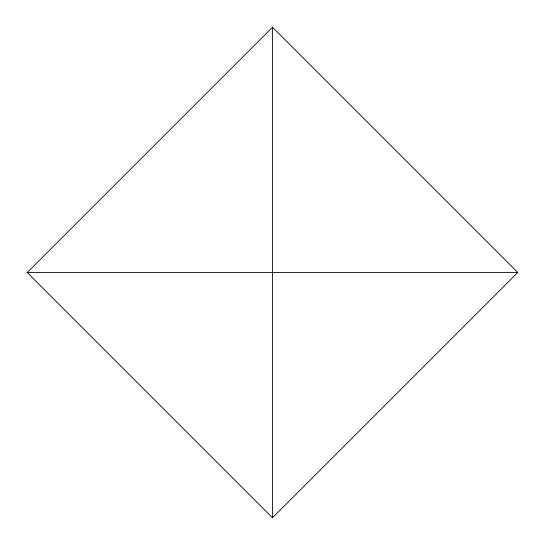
<?xml version="1.0" encoding="UTF-8"?>
<svg xmlns="http://www.w3.org/2000/svg" width="545" height="545" viewBox="0 0 545 545"><rect width="100%" height="100%" fill="white"/><g stroke="black" fill="none" stroke-linecap="round" stroke-linejoin="round"><path stroke-width="0.82" d="M27.25 272.5L272.5 27.25L517.75 272.5L272.5 517.75L27.25 272.5L517.75 272.5M272.5 27.25L272.5 517.75"/></g></svg>
